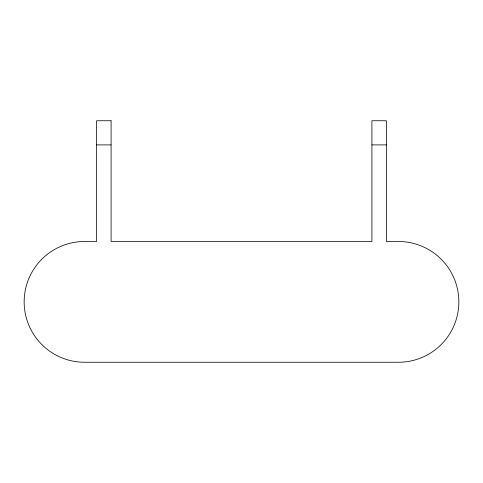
<?xml version="1.0" encoding="UTF-8"?>
<svg xmlns="http://www.w3.org/2000/svg" width="483" height="483" viewBox="0 0 483 483"><rect width="100%" height="100%" fill="white"/><g stroke="black" fill="none" stroke-linecap="round" stroke-linejoin="round"><path stroke-width="0.72" d="M96.6 144.9L111.09 144.9M371.91 144.9L386.4 144.9M111.09 120.75L96.6 120.75L96.6 241.5L84.525 241.5A60.375 60.375 0 0 0 24.15 301.875A60.375 60.375 0 0 0 84.525 362.25L398.475 362.25A60.375 60.375 0 0 0 458.85 301.875A60.375 60.375 0 0 0 398.475 241.5L386.4 241.5L386.4 120.75L371.91 120.75L371.91 241.5L111.09 241.5L111.09 120.75"/></g></svg>
